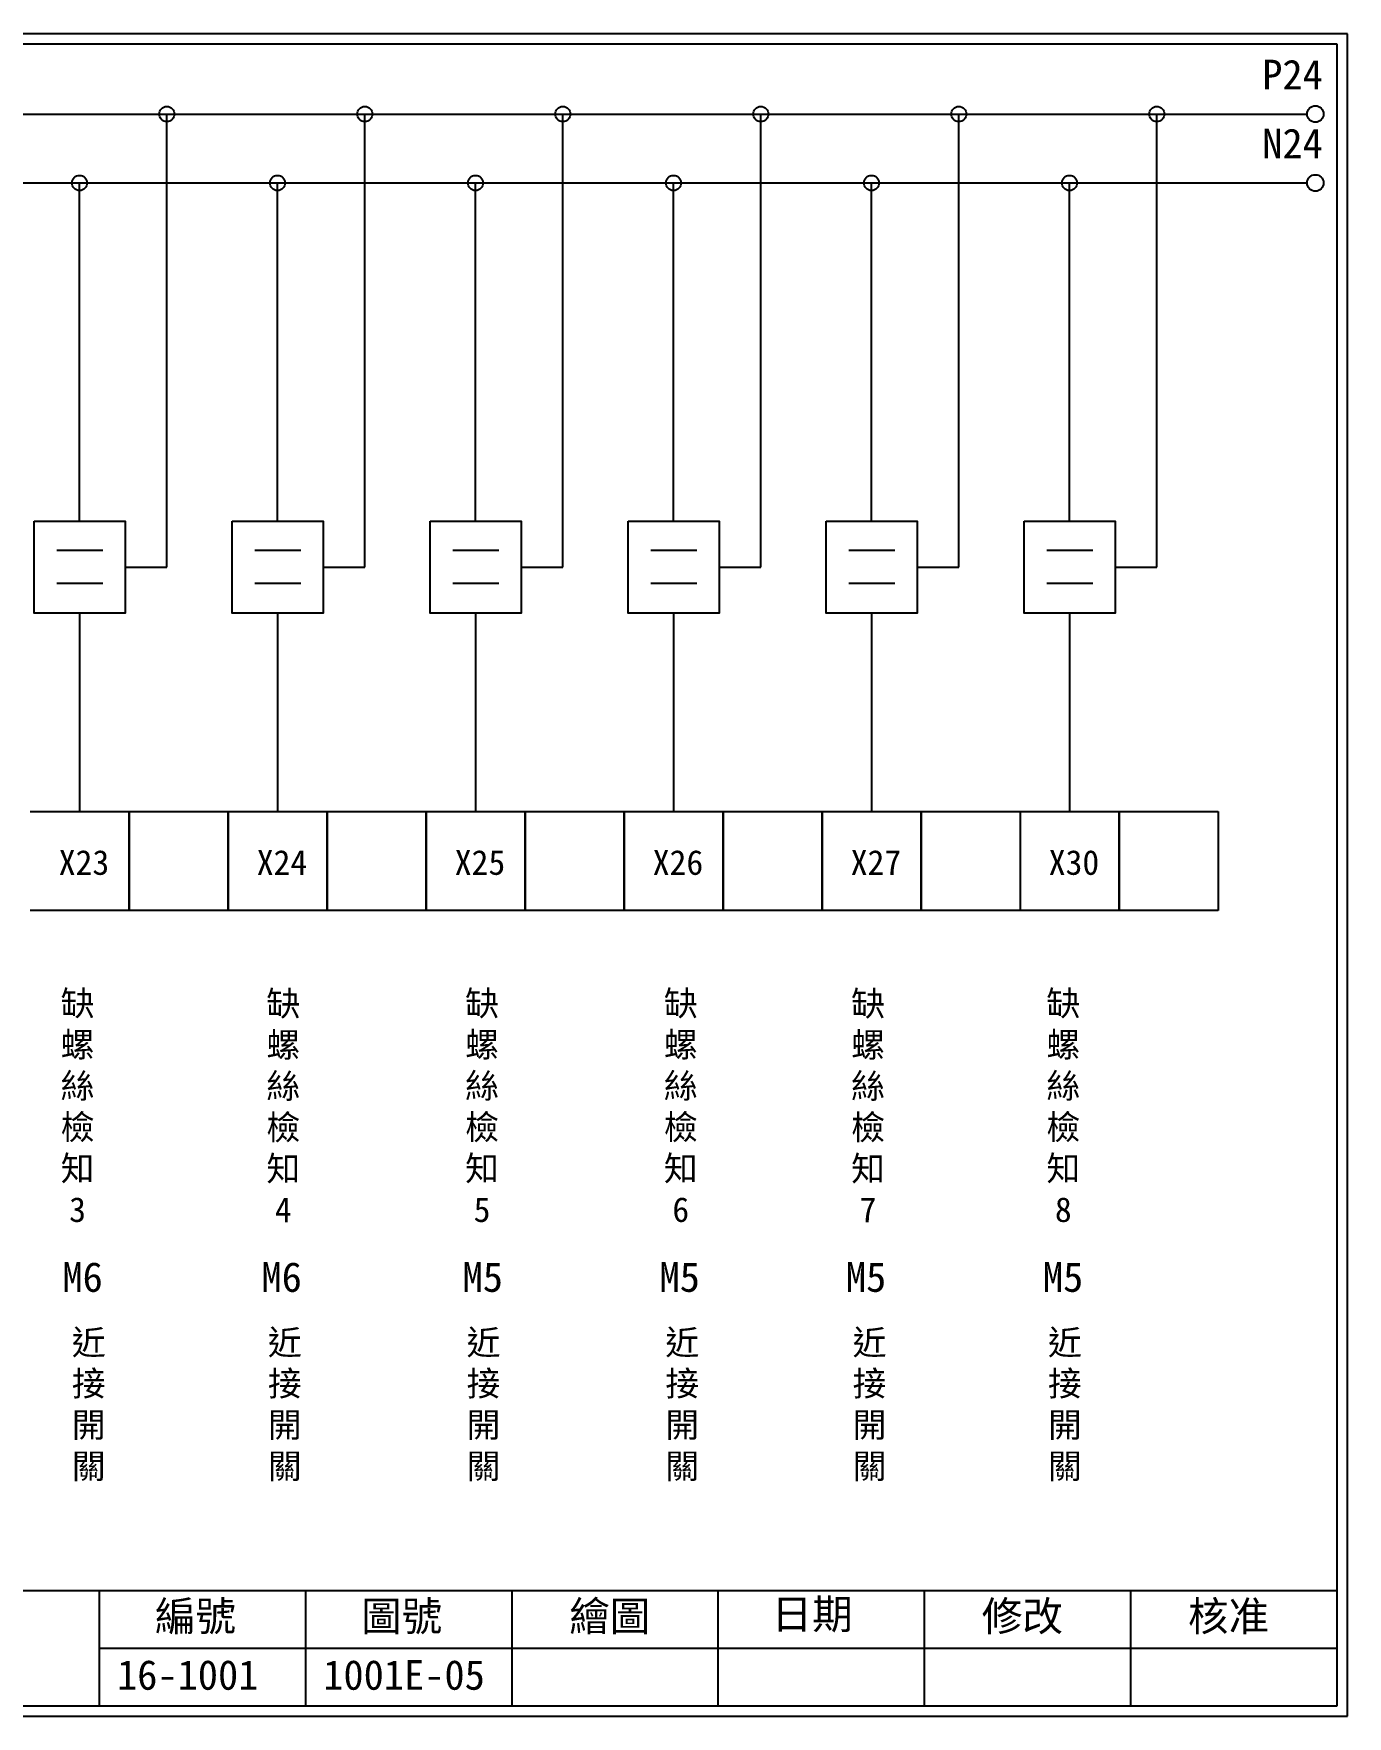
# Model space of a CAD drawing. Extents: x 275 to 562, y 265 to 469.
# Drawn here: x 402.7 to 561.9, y 264.9 to 468.9 of the extents above; entities that cross this region are included whole.
import ezdxf

# ---------------------------------------------------------------- set-up
doc = ezdxf.new("R2010")
doc.units = 0
doc.layers.get('0').update_dxf_attribs({"linetype": 'CONTINUOUS'})
doc.layers.add('圖框層', color=7, linetype='CONTINUOUS')
doc.layers.add('標尺寸層', color=3, linetype='CONTINUOUS')
doc.styles.add('CNS', font='romanc.shx', dxfattribs={"bigfont": 'chineset.shx'})
doc.styles.add('STSL', font='kaiu.ttf')

msp = doc.modelspace()

# ---------------------------------------------------------------- linework, layer by layer
at = {"color": 7}
for p, q in [((418.8, 404.26), (418.8, 459.17)), ((442.8, 404.26), (442.8, 459.17)), ((466.8, 404.26), (466.8, 459.17)), ((490.8, 404.26), (490.8, 459.17)), ((514.8, 404.26), (514.8, 459.17)), ((538.8, 404.26), (538.8, 459.17)), ((413.74, 404.26), (418.8, 404.26)), ((437.74, 404.26), (442.8, 404.26)), ((461.74, 404.26), (466.8, 404.26)), ((485.74, 404.26), (490.8, 404.26)), ((509.74, 404.26), (514.8, 404.26)), ((533.74, 404.26), (538.8, 404.26))]:
    msp.add_line(p, q, dxfattribs=at)
for points in [[(402.71, 409.84), (413.74, 409.84), (413.74, 398.68), (402.71, 398.68)], [(426.71, 409.84), (437.74, 409.84), (437.74, 398.68), (426.71, 398.68)], [(450.71, 409.84), (461.74, 409.84), (461.74, 398.68), (450.71, 398.68)], [(474.71, 409.84), (485.74, 409.84), (485.74, 398.68), (474.71, 398.68)], [(498.71, 409.84), (509.74, 409.84), (509.74, 398.68), (498.71, 398.68)], [(522.71, 409.84), (533.74, 409.84), (533.74, 398.68), (522.71, 398.68)]]:
    msp.add_lwpolyline(points, close=True, dxfattribs=at)
for centre in [(558.02, 459.17), (558.02, 450.82)]:
    msp.add_circle(centre, 1, dxfattribs=at)
at = {"layer": '圖框層', "color": 7}
for p, q in [((561.9, 468.91), (274.9, 468.91)), ((560.65, 467.66), (276.15, 467.66)), ((560.65, 266.2), (560.65, 467.66)), ((561.9, 264.95), (561.9, 468.91)), ((276.15, 280.2), (560.65, 280.2)), ((410.65, 266.2), (410.65, 280.2)), ((435.65, 266.2), (435.65, 280.2)), ((460.65, 266.2), (460.65, 280.2)), ((485.65, 266.2), (485.65, 280.2)), ((510.65, 266.2), (510.65, 280.2)), ((535.65, 266.2), (535.65, 280.2)), ((410.65, 273.2), (560.65, 273.2)), ((276.15, 266.2), (560.65, 266.2)), ((274.9, 264.95), (561.9, 264.95))]:
    msp.add_line(p, q, dxfattribs=at)
at = {"layer": '標尺寸層', "color": 7}
for p, q in [((279.42, 459.17), (557.02, 459.17)), ((279.42, 450.82), (557.02, 450.82)), ((408.22, 409.84), (408.22, 450.82)), ((432.22, 409.84), (432.22, 450.82)), ((456.22, 409.84), (456.22, 450.82)), ((480.22, 409.84), (480.22, 450.82)), ((504.22, 409.84), (504.22, 450.82)), ((528.22, 409.84), (528.22, 450.82)), ((405.46, 406.29), (411.03, 406.29)), ((429.46, 406.29), (435.03, 406.29)), ((453.46, 406.29), (459.03, 406.29)), ((477.46, 406.29), (483.03, 406.29)), ((501.46, 406.29), (507.03, 406.29)), ((525.46, 406.29), (531.03, 406.29)), ((405.46, 402.32), (411.03, 402.32)), ((429.46, 402.32), (435.03, 402.32)), ((453.46, 402.32), (459.03, 402.32)), ((477.46, 402.32), (483.03, 402.32)), ((501.46, 402.32), (507.03, 402.32)), ((525.46, 402.32), (531.03, 402.32)), ((408.22, 398.68), (408.22, 374.64)), ((432.22, 398.68), (432.22, 374.64)), ((456.22, 398.68), (456.22, 374.64)), ((480.22, 398.68), (480.22, 374.64)), ((504.22, 398.68), (504.22, 374.64)), ((528.22, 398.68), (528.22, 374.64)), ((402.22, 374.64), (414.22, 374.64)), ((414.22, 374.64), (414.22, 362.64)), ((414.22, 374.64), (426.22, 374.64)), ((414.22, 362.64), (414.22, 374.64)), ((426.22, 374.64), (426.22, 362.64)), ((426.22, 374.64), (438.22, 374.64)), ((426.22, 362.64), (426.22, 374.64)), ((438.22, 374.64), (438.22, 362.64)), ((438.22, 374.64), (450.22, 374.64)), ((438.22, 362.64), (438.22, 374.64)), ((450.22, 374.64), (450.22, 362.64)), ((450.22, 374.64), (462.22, 374.64)), ((450.22, 362.64), (450.22, 374.64)), ((462.22, 374.64), (462.22, 362.64)), ((462.22, 374.64), (474.22, 374.64)), ((462.22, 362.64), (462.22, 374.64)), ((474.22, 374.64), (474.22, 362.64)), ((474.22, 374.64), (486.22, 374.64)), ((474.22, 362.64), (474.22, 374.64)), ((486.22, 374.64), (486.22, 362.64)), ((486.22, 374.64), (498.22, 374.64)), ((486.22, 362.64), (486.22, 374.64)), ((498.22, 374.64), (498.22, 362.64)), ((498.22, 374.64), (510.22, 374.64)), ((498.22, 362.64), (498.22, 374.64)), ((510.22, 374.64), (510.22, 362.64)), ((510.22, 374.64), (522.22, 374.64)), ((510.22, 362.64), (510.22, 374.64)), ((522.22, 374.64), (522.22, 362.64)), ((522.22, 374.64), (534.22, 374.64)), ((534.22, 374.64), (534.22, 362.64)), ((534.22, 374.64), (546.22, 374.64)), ((534.22, 362.64), (534.22, 374.64)), ((546.22, 374.64), (546.22, 362.64)), ((414.22, 362.64), (402.22, 362.64)), ((426.22, 362.64), (414.22, 362.64)), ((438.22, 362.64), (426.22, 362.64)), ((450.22, 362.64), (438.22, 362.64)), ((462.22, 362.64), (450.22, 362.64)), ((474.22, 362.64), (462.22, 362.64)), ((486.22, 362.64), (474.22, 362.64)), ((498.22, 362.64), (486.22, 362.64)), ((510.22, 362.64), (498.22, 362.64)), ((522.22, 362.64), (510.22, 362.64)), ((534.22, 362.64), (522.22, 362.64)), ((546.22, 362.64), (534.22, 362.64))]:
    msp.add_line(p, q, dxfattribs=at)
for centre in [(418.8, 459.17), (442.8, 459.17), (466.8, 459.17), (490.8, 459.17), (514.8, 459.17), (538.8, 459.17), (408.22, 450.82), (432.22, 450.82), (456.22, 450.82), (480.22, 450.82), (504.22, 450.82), (528.22, 450.82)]:
    msp.add_circle(centre, 0.92, dxfattribs=at)

# ---------------------------------------------------------------- texts
at = {"layer": '圖框層', "color": 7, "style": 'STSL'}
for s, height, p in [('P24', 3.6, (551.58, 462.16)), ('N24', 3.6, (551.58, 453.81)), ('X23', 3, (405.7, 366.95)), ('X24', 3, (429.7, 366.95)), ('X25', 3, (453.7, 366.95)), ('X26', 3, (477.7, 366.95)), ('X27', 3, (501.7, 366.95)), ('X30', 3, (525.7, 366.95)), ('繪圖', 3.6, (467.59, 275.29)), ('日期', 3.6, (492.12, 275.53)), ('編號', 3.6, (417.36, 275.28)), ('圖號', 3.6, (442.36, 275.28)), ('修改', 3.6, (517.59, 275.29)), ('核准', 3.6, (542.59, 275.29)), ('16-1001', 3.6, (412.76, 268.17)), ('1001E-05', 3.6, (437.76, 268.17))]:
    msp.add_text(s, height=height, dxfattribs=at).set_placement(p)
at = {"layer": '圖框層', "color": 0, "style": 'STSL'}
for s, p in [('M6', (406.14, 316.4)), ('M6', (430.27, 316.4)), ('M5', (454.65, 316.4)), ('M5', (478.52, 316.4)), ('M5', (501.11, 316.4)), ('M5', (524.99, 316.4))]:
    msp.add_text(s, height=3.6, dxfattribs=at).set_placement(p)
at = {"layer": '標尺寸層', "color": 7, "char_height": 3, "width": 4.9608, "attachment_point": 5, "style": 'CNS'}
for s, insert in [('{\\fDFKai-SB|b0|i0|c136|p65;缺螺絲檢知3}', (407.98, 338.85)), ('{\\fDFKai-SB|b0|i0|c136|p65;缺螺絲檢知4}', (432.92, 338.85)), ('{\\fDFKai-SB|b0|i0|c136|p65;缺螺絲檢知5}', (457.01, 338.85)), ('{\\fDFKai-SB|b0|i0|c136|p65;缺螺絲檢知6}', (481.1, 338.85)), ('{\\fDFKai-SB|b0|i0|c136|p65;缺螺絲檢知7}', (503.8, 338.85)), ('{\\fDFKai-SB|b0|i0|c136|p65;缺螺絲檢知8}', (527.47, 338.85)), ('{\\fDFKai-SB|b0|i0|c136|p65;近接開關}', (409.33, 302.62)), ('{\\fDFKai-SB|b0|i0|c136|p65;近接開關}', (433.1, 302.62)), ('{\\fDFKai-SB|b0|i0|c136|p65;近接開關}', (457.19, 302.62)), ('{\\fDFKai-SB|b0|i0|c136|p65;近接開關}', (481.28, 302.62)), ('{\\fDFKai-SB|b0|i0|c136|p65;近接開關}', (503.98, 302.62)), ('{\\fDFKai-SB|b0|i0|c136|p65;近接開關}', (527.66, 302.62))]:
    msp.add_mtext(s, dxfattribs=dict(at, insert=insert))

doc.saveas('drawing.dxf')
